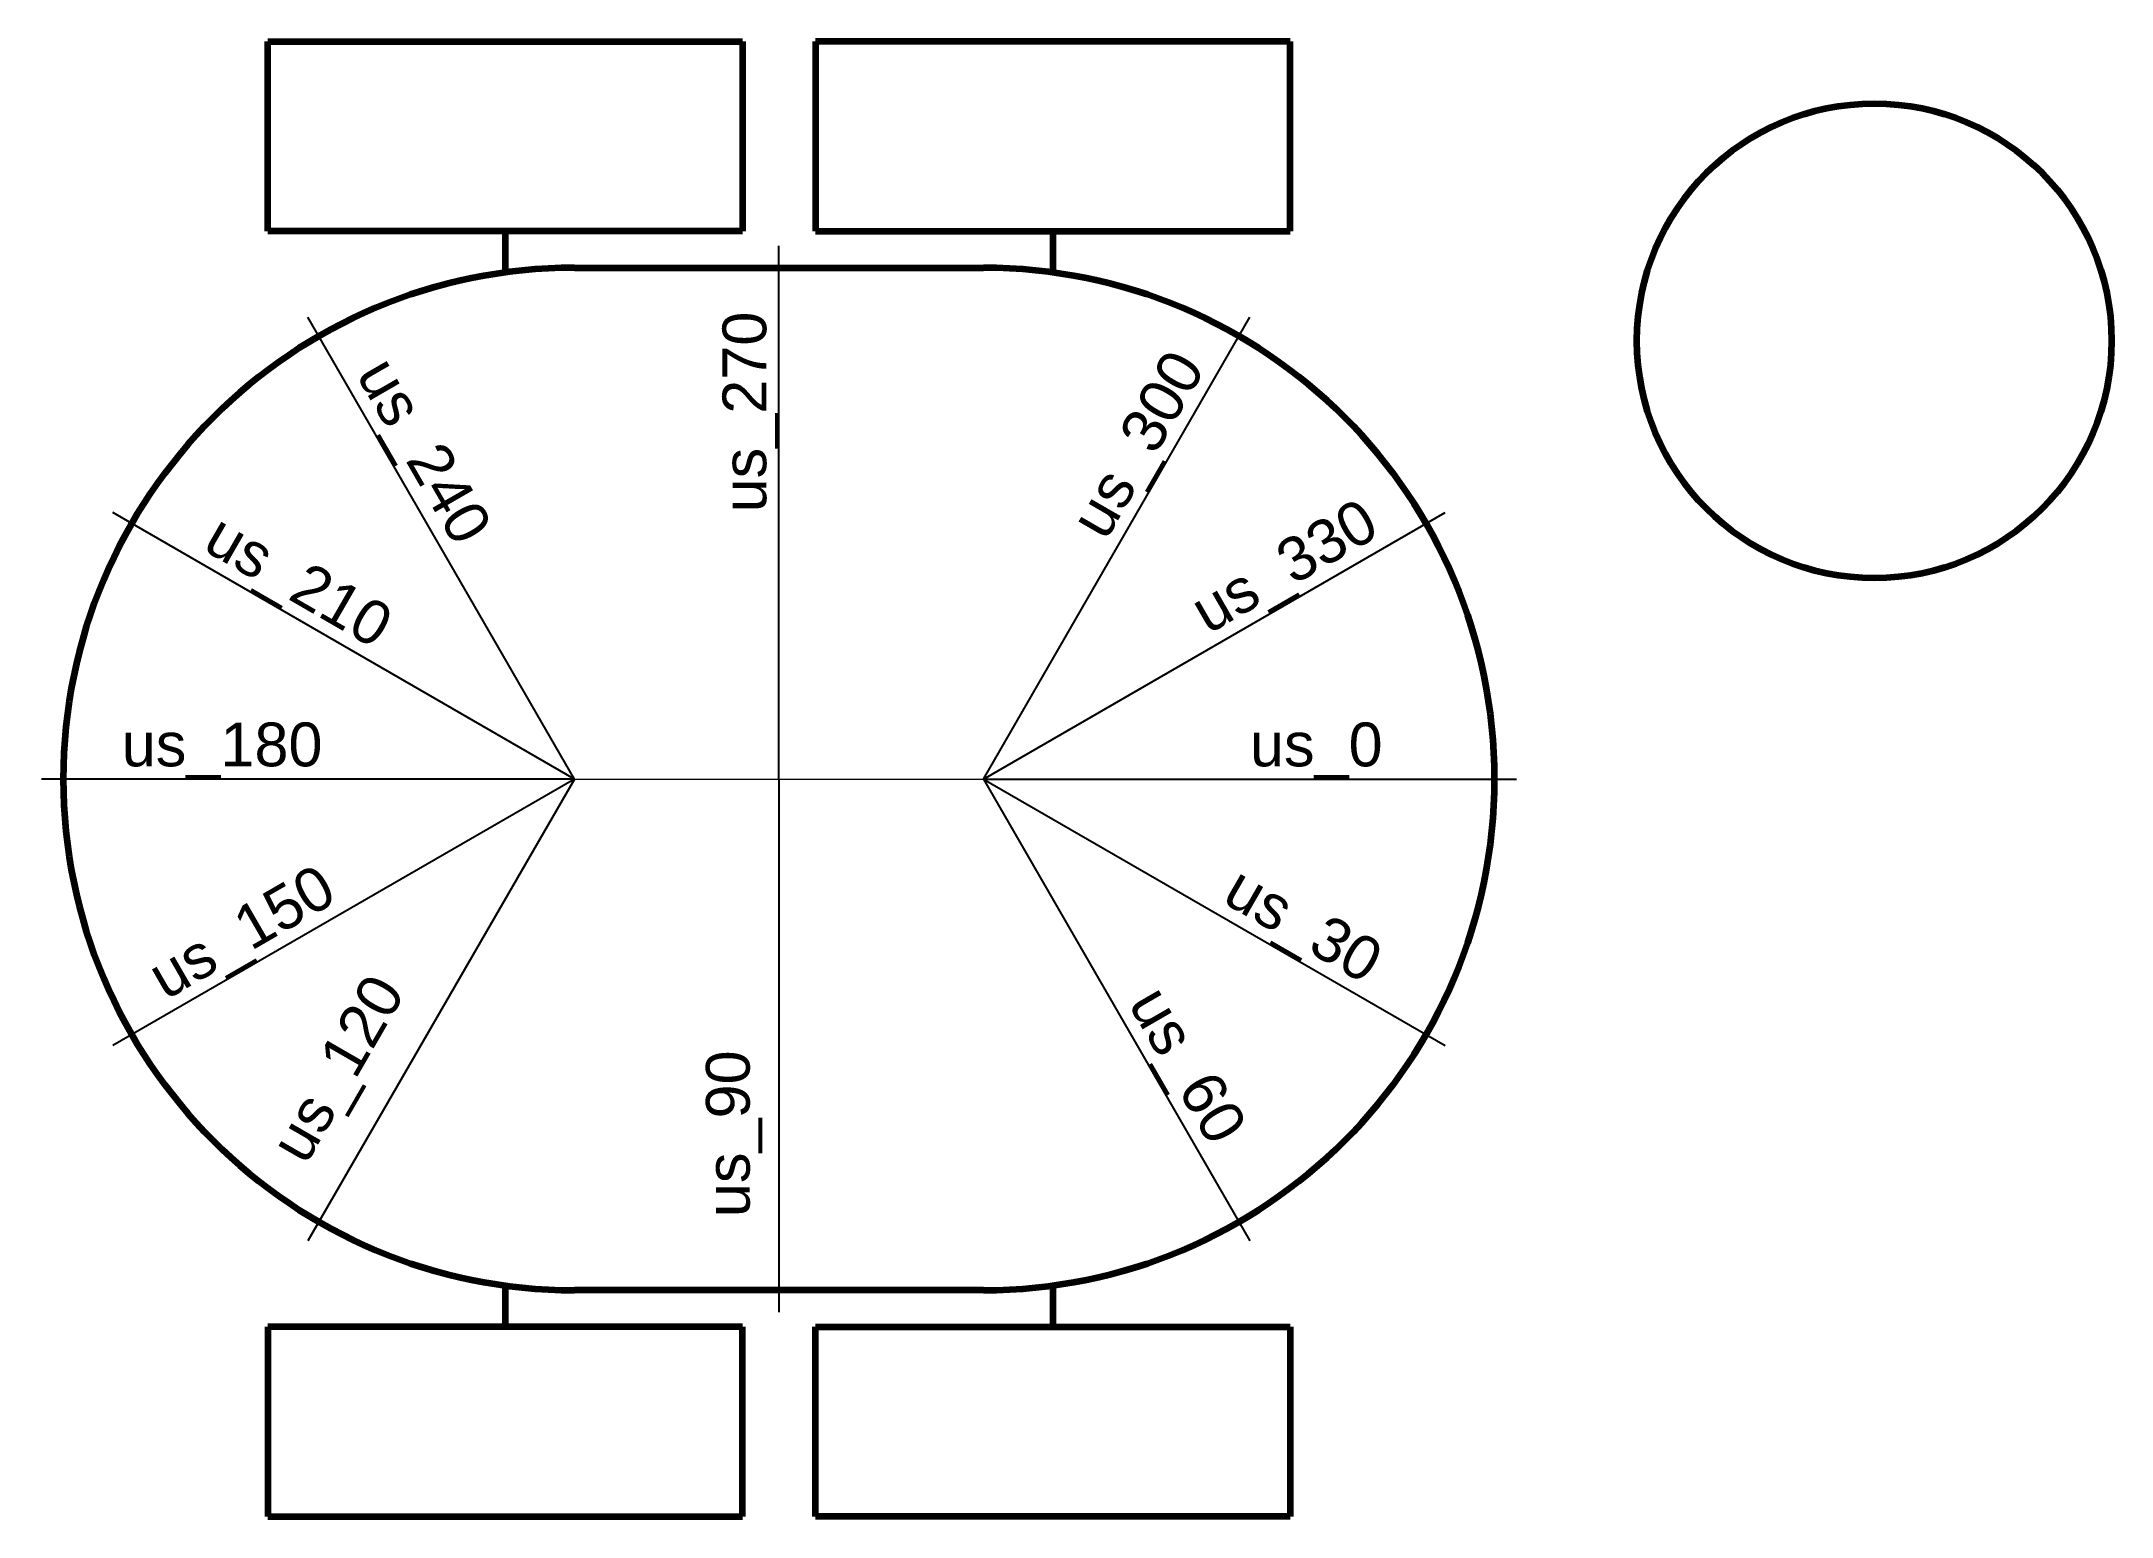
# Model space of a CAD drawing. Header units: centimetres. Extents: x -10.1 to 18.2, y -10.1 to 10.1.
import ezdxf

# ---------------------------------------------------------------- set-up
doc = ezdxf.new("R2010")
doc.units = ezdxf.units.CM
for name, color, linetype, lineweight, true_color in [('labels', 252, 'Continuous', 13, 0xa0a0a4), ('robot base', 7, 'Continuous', 100, 0x000000), ('ultrasound', 5, 'Continuous', 25, 0x0000ff), ('ultrasound_labels', 252, 'Continuous', 13, 0xa0a0a4)]:
    doc.layers.add(name, color=color, linetype=linetype, lineweight=lineweight, true_color=true_color)
doc.styles.add('textstyle0', font='')
doc.styles.add('textstyle1', font='')
doc.styles.add('textstyle10', font='')
doc.styles.add('textstyle11', font='')
doc.styles.add('textstyle2', font='')
doc.styles.add('textstyle3', font='')
doc.styles.add('textstyle4', font='')
doc.styles.add('textstyle5', font='')
doc.styles.add('textstyle6', font='')
doc.styles.add('textstyle7', font='')
doc.styles.add('textstyle8', font='')
doc.styles.add('textstyle9', font='')
doc.styles.get('textstyle0').set_extended_font_data('Liberation Sans')
doc.styles.get('textstyle1').set_extended_font_data('Liberation Sans')
doc.styles.get('textstyle10').set_extended_font_data('Liberation Sans')
doc.styles.get('textstyle11').set_extended_font_data('Liberation Sans')
doc.styles.get('textstyle2').set_extended_font_data('Liberation Sans')
doc.styles.get('textstyle3').set_extended_font_data('Liberation Sans')
doc.styles.get('textstyle4').set_extended_font_data('Liberation Sans')
doc.styles.get('textstyle5').set_extended_font_data('Liberation Sans')
doc.styles.get('textstyle6').set_extended_font_data('Liberation Sans')
doc.styles.get('textstyle7').set_extended_font_data('Liberation Sans')
doc.styles.get('textstyle8').set_extended_font_data('Liberation Sans')
doc.styles.get('textstyle9').set_extended_font_data('Liberation Sans')

msp = doc.modelspace()

# ---------------------------------------------------------------- linework, layer by layer
at = {"layer": 'labels'}
for p, q in [((0, 7), (0, -7)), ((-9.8, 0), (9.8, 0))]:
    msp.add_line(p, q, dxfattribs=at)
at = {"layer": 'robot base'}
for p, q in [((-7, 7.5), (-7, 10.1)), ((-7, 10.1), (-0.5, 10.1)), ((-0.5, 10.1), (-0.5, 7.5)), ((7, 10.1), (0.5, 10.1)), ((0.5, 10.1), (0.5, 7.5)), ((7, 7.5), (7, 10.1)), ((-0.5, 7.5), (-7, 7.5)), ((-3.75, 7.5), (-3.75, 6.935)), ((0.5, 7.5), (7, 7.5)), ((3.75, 7.5), (3.75, 6.935)), ((-3.75, -6.935), (-3.75, -7.5)), ((3.75, -6.935), (3.75, -7.5)), ((-0.5, -7.5), (-7, -7.5)), ((-7, -7.5), (-7, -10.1)), ((-0.5, -10.1), (-0.5, -7.5)), ((0.5, -7.5), (7, -7.5)), ((0.5, -10.1), (0.5, -7.5)), ((7, -7.5), (7, -10.1)), ((-7, -10.1), (-0.5, -10.1)), ((7, -10.1), (0.5, -10.1))]:
    msp.add_line(p, q, dxfattribs=at)
at = {"layer": 'robot base', "lineweight": 90}
for p, q in [((-2.8, 7), (2.8, 7)), ((2.8, -7), (-2.8, -7)), ((2.8, -7), (2.8, -7))]:
    msp.add_line(p, q, dxfattribs=at)
at = {"layer": 'robot base'}
msp.add_circle((15, 6), 3.25, dxfattribs=at)
for centre, start, end in [((-2.8, 0), 90, 270), ((2.8, 0), 270, 90)]:
    msp.add_arc(centre, 7, start, end, dxfattribs=at)
at = {"layer": 'ultrasound'}
for p, q in [((0, 0), (0, 7.3)), ((-2.8, 0), (-6.45, 6.322)), ((2.8, 0), (6.45, 6.322)), ((-2.8, 0), (-9.122, 3.65)), ((2.8, 0), (9.122, 3.65)), ((-2.8, 0), (-10.1, 0)), ((-2.8, 0), (-9.122, -3.65)), ((-2.8, 0), (-6.45, -6.322)), ((0, 0), (0, -7.3)), ((2.8, 0), (9.122, -3.65)), ((2.8, 0), (6.45, -6.322)), ((2.8, 0), (10.1, 0))]:
    msp.add_line(p, q, dxfattribs=at)

# ---------------------------------------------------------------- texts
at = {"layer": 'ultrasound_labels', "char_height": 0.6}
for s, insert, attachment_point, rotation, style in [('us_270', (0, 3.65), 7, 90, 'textstyle6'), ('us_240', (-5.948, 5.453), 7, 300, 'textstyle7'), ('us_300', (4.625, 3.161), 7, 60, 'textstyle5'), ('us_330', (5.961, 1.825), 7, 30, 'textstyle4'), ('us_210', (-8, 3), 7, 330, 'textstyle8'), ('us_150', (-8.316, -3.185), 7, 30, 'textstyle10'), ('us_30', (5.961, -1.825), 7, 330, 'textstyle2'), ('us_120', (-7, -5), 1, 60, 'textstyle11'), ('us_60', (4.625, -3.161), 7, 300, 'textstyle1'), ('us_90', (-1, -6), 1, 90, 'textstyle0')]:
    msp.add_mtext(s, dxfattribs=dict(at, insert=insert, attachment_point=attachment_point, rotation=rotation, style=style))
at = {"layer": 'ultrasound_labels', "char_height": 0.6, "attachment_point": 7}
for s, insert, style in [('us_180', (-9, 0), 'textstyle9'), ('us_0', (6.45, 0), 'textstyle3')]:
    msp.add_mtext(s, dxfattribs=dict(at, insert=insert, style=style))

doc.saveas('drawing.dxf')
